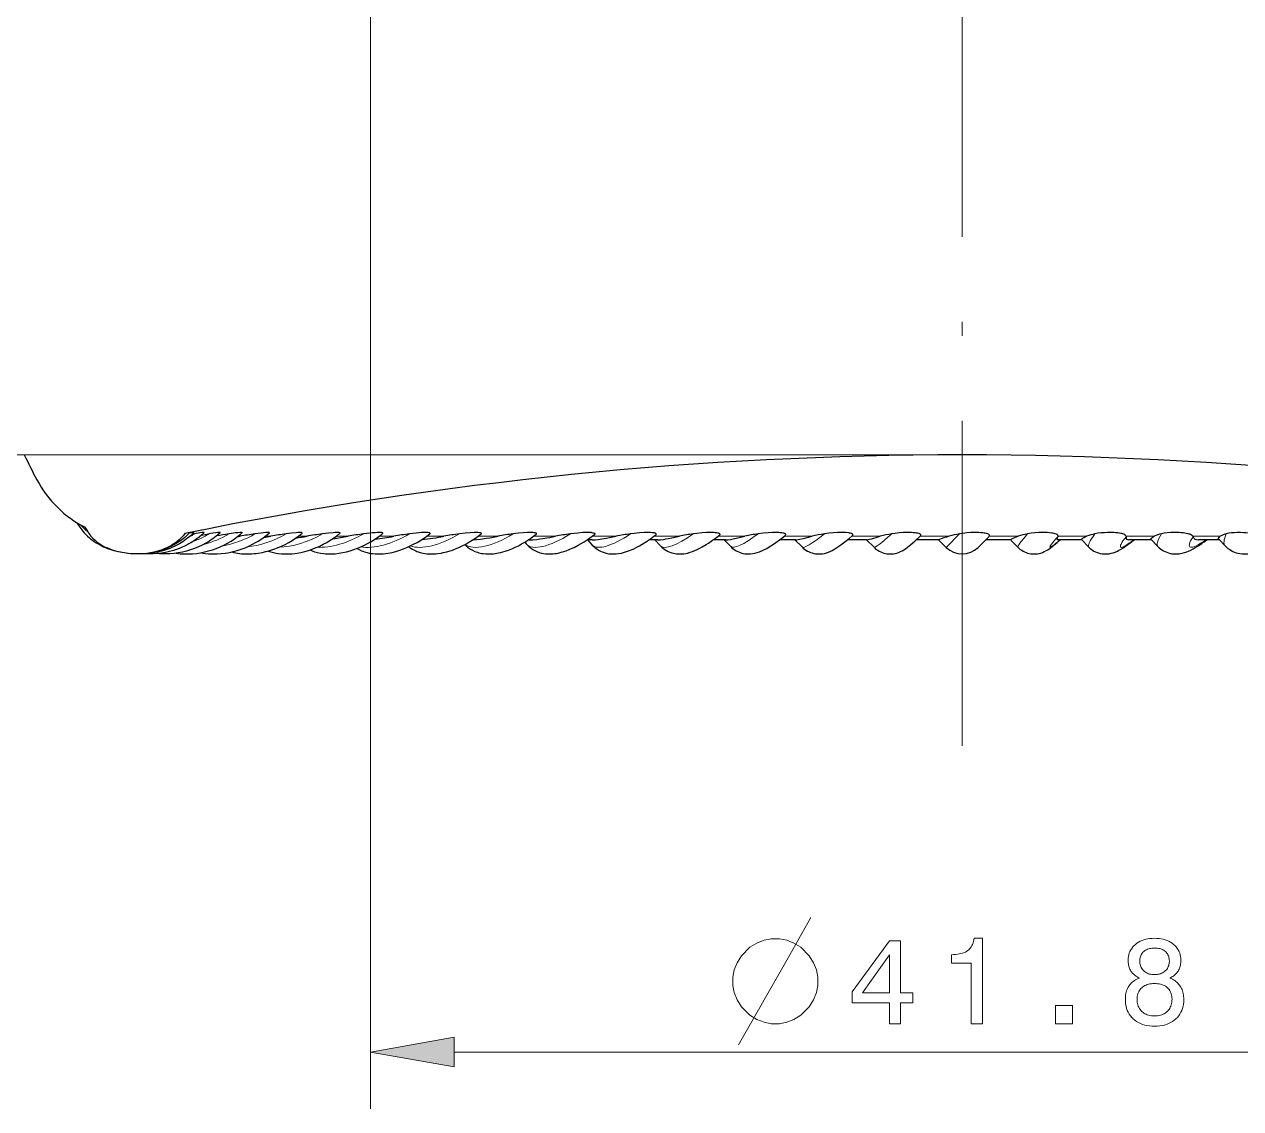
# Model space of a CAD drawing. Extents: x 0 to 297, y 0 to 550.
# Drawn here: x 110.04 to 153, y 111.53 to 149.83 of the extents above; entities that cross this region are included whole.
import ezdxf

# ---------------------------------------------------------------- set-up
doc = ezdxf.new("R2010")
doc.units = 0
doc.linetypes.add('DASHDOT', pattern=[18.5, 12, -3, 0.5, -3])

msp = doc.modelspace()

# ---------------------------------------------------------------- linework, layer by layer
at = {"color": 7, "linetype": 'DASHDOT', "lineweight": 13}
msp.add_line((143.167, 357.822), (143.167, 124.347), dxfattribs=at)
at = {"color": 7, "lineweight": 13}
for p, q in [((122.267, 154.622), (122.267, 111.528)), ((143.165, 134.622), (87.291, 134.622)), ((125.221, 113.528), (161.112, 113.528))]:
    msp.add_line(p, q, dxfattribs=at)
at = {"color": 7, "lineweight": 30, "ltscale": 0.004313}
msp.add_line((115.884, 131.879), (115.714, 131.846), dxfattribs=at)
at = {"color": 7, "lineweight": 30, "ltscale": 0.00193}
msp.add_line((115.973, 131.819), (116.049, 131.832), dxfattribs=at)
at = {"color": 7, "lineweight": 30, "ltscale": 0.006663}
msp.add_line((116.298, 131.788), (116.561, 131.832), dxfattribs=at)
at = {"color": 7, "lineweight": 30, "ltscale": 0.002498}
msp.add_line((117.564, 131.731), (117.663, 131.747), dxfattribs=at)
at = {"color": 7, "lineweight": 13, "ltscale": 0.001916}
msp.add_line((117.663, 131.747), (117.586, 131.747), dxfattribs=at)
at = {"color": 7, "lineweight": 30, "ltscale": 0.006405}
msp.add_line((118.499, 131.706), (118.752, 131.747), dxfattribs=at)
at = {"color": 7, "lineweight": 13, "ltscale": 0.00493}
msp.add_line((118.752, 131.747), (118.555, 131.747), dxfattribs=at)
at = {"color": 7, "lineweight": 13, "ltscale": 0.007809}
msp.add_line((120.027, 131.747), (119.715, 131.747), dxfattribs=at)
at = {"color": 7, "lineweight": 13, "ltscale": 0.010533}
msp.add_line((121.478, 131.747), (121.057, 131.747), dxfattribs=at)
at = {"color": 7, "lineweight": 13, "ltscale": 0.013084}
msp.add_line((123.095, 131.747), (122.571, 131.747), dxfattribs=at)
at = {"color": 7, "lineweight": 13, "ltscale": 0.015446}
msp.add_line((124.864, 131.747), (124.246, 131.747), dxfattribs=at)
at = {"color": 7, "lineweight": 13, "ltscale": 0.017595}
msp.add_line((126.772, 131.747), (126.068, 131.747), dxfattribs=at)
at = {"color": 7, "lineweight": 30, "ltscale": 0.00211}
msp.add_line((127.715, 131.541), (127.77, 131.477), dxfattribs=at)
at = {"color": 7, "lineweight": 30, "ltscale": 0.000855064}
msp.add_line((127.877, 131.622), (127.843, 131.622), dxfattribs=at)
at = {"color": 7, "lineweight": 13, "ltscale": 0.019531}
msp.add_line((128.805, 131.747), (128.024, 131.747), dxfattribs=at)
at = {"color": 7, "lineweight": 30, "ltscale": 0.004433}
msp.add_line((130.098, 131.622), (129.921, 131.622), dxfattribs=at)
at = {"color": 7, "lineweight": 30, "ltscale": 0.006192}
msp.add_line((129.937, 131.622), (130.103, 131.438), dxfattribs=at)
at = {"color": 7, "lineweight": 13, "ltscale": 0.02122}
msp.add_line((130.947, 131.747), (130.099, 131.747), dxfattribs=at)
at = {"color": 7, "lineweight": 30, "ltscale": 0.007889}
msp.add_line((132.419, 131.622), (132.104, 131.622), dxfattribs=at)
at = {"color": 7, "lineweight": 13, "ltscale": 0.022658}
msp.add_line((133.183, 131.747), (132.276, 131.747), dxfattribs=at)
at = {"color": 7, "lineweight": 30, "ltscale": 0.007346}
msp.add_line((132.315, 131.622), (132.517, 131.408), dxfattribs=at)
at = {"color": 7, "lineweight": 30, "ltscale": 0.011185}
msp.add_line((134.822, 131.622), (134.374, 131.622), dxfattribs=at)
at = {"color": 7, "lineweight": 13, "ltscale": 0.023824}
msp.add_line((135.494, 131.747), (134.541, 131.747), dxfattribs=at)
at = {"color": 7, "lineweight": 30, "ltscale": 0.008243}
msp.add_line((134.763, 131.622), (134.992, 131.385), dxfattribs=at)
at = {"color": 7, "lineweight": 30, "ltscale": 0.014285}
msp.add_line((137.288, 131.622), (136.716, 131.622), dxfattribs=at)
at = {"color": 7, "lineweight": 13, "ltscale": 0.024704}
msp.add_line((137.864, 131.747), (136.876, 131.747), dxfattribs=at)
at = {"color": 7, "lineweight": 30, "ltscale": 0.008882}
msp.add_line((137.261, 131.622), (137.51, 131.369), dxfattribs=at)
at = {"color": 7, "lineweight": 30, "ltscale": 0.017153}
msp.add_line((139.799, 131.622), (139.113, 131.622), dxfattribs=at)
at = {"color": 7, "lineweight": 13, "ltscale": 0.025363}
msp.add_line((140.274, 131.747), (139.259, 131.747), dxfattribs=at)
at = {"color": 7, "lineweight": 30, "ltscale": 0.009369}
msp.add_line((139.789, 131.625), (140.053, 131.359), dxfattribs=at)
at = {"color": 7, "lineweight": 30, "ltscale": 0.019744}
msp.add_line((142.335, 131.622), (141.545, 131.622), dxfattribs=at)
at = {"color": 7, "lineweight": 13, "ltscale": 0.025538}
msp.add_line((142.706, 131.747), (141.685, 131.747), dxfattribs=at)
at = {"color": 7, "lineweight": 30, "ltscale": 0.009394}
msp.add_line((142.335, 131.622), (142.601, 131.356), dxfattribs=at)
at = {"color": 7, "lineweight": 13, "ltscale": 0.016825}
msp.add_line((142.601, 131.356), (143.077, 131.832), dxfattribs=at)
at = {"color": 7, "lineweight": 30, "ltscale": 0.01321}
msp.add_line((143.732, 131.356), (144.106, 131.73), dxfattribs=at)
at = {"color": 7, "lineweight": 30, "ltscale": 0.022003}
msp.add_line((144.878, 131.622), (143.998, 131.622), dxfattribs=at)
at = {"color": 7, "lineweight": 30, "ltscale": 0.000584773}
msp.add_line((144.121, 131.747), (144.106, 131.73), dxfattribs=at)
at = {"color": 7, "lineweight": 13, "ltscale": 0.025518}
msp.add_line((145.142, 131.747), (144.121, 131.747), dxfattribs=at)
at = {"color": 7, "lineweight": 30, "ltscale": 0.009317}
msp.add_line((144.871, 131.623), (145.134, 131.359), dxfattribs=at)
at = {"color": 7, "lineweight": 30, "ltscale": 0.021259}
msp.add_line((147.385, 131.622), (146.534, 131.622), dxfattribs=at)
at = {"color": 7, "lineweight": 30, "ltscale": 0.000481071}
msp.add_line((146.55, 131.747), (146.543, 131.73), dxfattribs=at)
at = {"color": 7, "lineweight": 13, "ltscale": 0.025304}
msp.add_line((147.562, 131.747), (146.55, 131.747), dxfattribs=at)
at = {"color": 7, "lineweight": 30, "ltscale": 0.009105}
msp.add_line((147.378, 131.628), (147.634, 131.369), dxfattribs=at)
at = {"color": 7, "lineweight": 13, "ltscale": 0.024898}
msp.add_line((149.949, 131.747), (148.954, 131.747), dxfattribs=at)
at = {"color": 7, "lineweight": 30, "ltscale": 0.00044545}
msp.add_line((148.954, 131.747), (148.954, 131.73), dxfattribs=at)
at = {"color": 7, "lineweight": 30, "ltscale": 0.02017}
msp.add_line((149.852, 131.622), (149.045, 131.622), dxfattribs=at)
at = {"color": 7, "lineweight": 30, "ltscale": 0.008756}
msp.add_line((149.838, 131.636), (150.081, 131.385), dxfattribs=at)
at = {"color": 7, "lineweight": 13, "ltscale": 0.024302}
msp.add_line((152.285, 131.747), (151.313, 131.747), dxfattribs=at)
at = {"color": 7, "lineweight": 30, "ltscale": 0.000493612}
msp.add_line((151.313, 131.747), (151.321, 131.73), dxfattribs=at)
at = {"color": 7, "lineweight": 30, "ltscale": 0.018604}
msp.add_line((152.256, 131.622), (151.511, 131.622), dxfattribs=at)
at = {"color": 7, "lineweight": 30, "ltscale": 0.008268}
msp.add_line((152.23, 131.649), (152.456, 131.408), dxfattribs=at)
at = {"color": 7, "lineweight": 30}
for points in [[(111.901, 132.231), (111.948, 132.148), (112, 132.068), (112.068, 131.976), (112.112, 131.922), (112.158, 131.87), (112.207, 131.819), (112.274, 131.754), (112.344, 131.691), (112.395, 131.65), (112.448, 131.609), (112.512, 131.564), (112.579, 131.52), (112.647, 131.478), (112.716, 131.439), (112.837, 131.378), (112.961, 131.323), (113.004, 131.306)], [(112.268, 131.922), (112.296, 131.878), (112.326, 131.836), (112.357, 131.795), (112.39, 131.754), (112.461, 131.678), (112.538, 131.606), (112.62, 131.539), (112.706, 131.478), (112.789, 131.426), (112.876, 131.378), (112.965, 131.334)], [(115.714, 131.846), (115.684, 131.805), (115.652, 131.765), (115.583, 131.689), (115.508, 131.617), (115.428, 131.551), (115.344, 131.489), (115.256, 131.433), (115.168, 131.383), (115.077, 131.338), (114.984, 131.298), (114.888, 131.262), (114.824, 131.241), (114.759, 131.221), (114.627, 131.188), (114.496, 131.162), (114.363, 131.142), (114.229, 131.129), (114.095, 131.123), (113.961, 131.122), (113.829, 131.128), (113.697, 131.139), (113.567, 131.157), (113.437, 131.181), (113.309, 131.212), (113.192, 131.246), (113.077, 131.287), (112.965, 131.334)], [(115.884, 131.879), (115.828, 131.82), (115.762, 131.756), (115.708, 131.707), (115.651, 131.66), (115.593, 131.615), (115.533, 131.572), (115.432, 131.506), (115.327, 131.445), (115.218, 131.388), (115.152, 131.358), (115.085, 131.329), (115.017, 131.302), (114.948, 131.277), (114.879, 131.253), (114.809, 131.232), (114.667, 131.195), (114.523, 131.166), (114.378, 131.144), (114.231, 131.13), (114.084, 131.122), (113.937, 131.123), (113.789, 131.131), (113.643, 131.146), (113.498, 131.168), (113.354, 131.198), (113.212, 131.236), (113.142, 131.257), (113.073, 131.281), (113.004, 131.306)], [(116.032, 131.878), (115.944, 131.791), (115.879, 131.733), (115.822, 131.686), (115.763, 131.64), (115.702, 131.596), (115.638, 131.553), (115.525, 131.484), (115.43, 131.432), (115.315, 131.376), (115.247, 131.346), (115.177, 131.317), (115.107, 131.291), (115.036, 131.266), (114.965, 131.244), (114.892, 131.223), (114.746, 131.188), (114.598, 131.16), (114.449, 131.139), (114.299, 131.127), (114.148, 131.122), (114.073, 131.122)], [(116.392, 131.876), (116.307, 131.796), (116.218, 131.72), (116.134, 131.655), (116.047, 131.594), (115.981, 131.551), (115.919, 131.513), (115.855, 131.477), (115.791, 131.442), (115.725, 131.409), (115.591, 131.349), (115.454, 131.295), (115.314, 131.249), (115.172, 131.21), (115.028, 131.178), (114.883, 131.153), (114.736, 131.135), (114.589, 131.125), (114.442, 131.122), (114.295, 131.126)], [(116.959, 131.873), (116.874, 131.795), (116.819, 131.75), (116.764, 131.706), (116.705, 131.662), (116.644, 131.62), (116.582, 131.579), (116.52, 131.54), (116.456, 131.503), (116.325, 131.433), (116.19, 131.37), (116.053, 131.314), (115.912, 131.265), (115.769, 131.223), (115.624, 131.188), (115.478, 131.16), (115.33, 131.14), (115.182, 131.127), (115.034, 131.122), (114.96, 131.122), (114.886, 131.124), (114.812, 131.129), (114.739, 131.135)], [(115.402, 131.149), (115.473, 131.139), (115.544, 131.132), (115.616, 131.126), (115.688, 131.123), (115.832, 131.122), (115.976, 131.129), (116.12, 131.143), (116.263, 131.165), (116.406, 131.193), (116.547, 131.229), (116.686, 131.271), (116.823, 131.319), (116.958, 131.374), (117.09, 131.436), (117.218, 131.503), (117.343, 131.577), (117.463, 131.656), (117.575, 131.739), (117.679, 131.824), (117.729, 131.868)], [(116.032, 131.878), (116.033, 131.879), (116.033, 131.879), (116.033, 131.879), (116.032, 131.879), (116.032, 131.879), (116.031, 131.879), (116.027, 131.879), (116.014, 131.878), (115.979, 131.873), (115.859, 131.853)], [(116.392, 131.876), (116.392, 131.877), (116.393, 131.877), (116.393, 131.878), (116.392, 131.878), (116.392, 131.878), (116.391, 131.879), (116.387, 131.879), (116.374, 131.879), (116.328, 131.875), (116.24, 131.863), (116.049, 131.832)], [(116.279, 131.168), (116.351, 131.154), (116.436, 131.142), (116.55, 131.13), (116.635, 131.124), (116.707, 131.122), (116.779, 131.122), (116.851, 131.124), (116.995, 131.133), (117.139, 131.151), (117.227, 131.165), (117.335, 131.186), (117.421, 131.206), (117.563, 131.245), (117.702, 131.29), (117.838, 131.341), (117.973, 131.399), (118.104, 131.463), (118.232, 131.533), (118.299, 131.572), (118.365, 131.614), (118.475, 131.689), (118.588, 131.773), (118.696, 131.863)], [(116.959, 131.873), (116.96, 131.874), (116.96, 131.875), (116.96, 131.876), (116.959, 131.877), (116.958, 131.877), (116.954, 131.878), (116.934, 131.879), (116.882, 131.876), (116.806, 131.868), (116.705, 131.854), (116.561, 131.832)], [(117.729, 131.868), (117.731, 131.871), (117.732, 131.872), (117.731, 131.874), (117.73, 131.875), (117.727, 131.876), (117.709, 131.879), (117.663, 131.879), (117.595, 131.874), (117.506, 131.864), (117.275, 131.832)], [(117.366, 131.193), (117.436, 131.175), (117.507, 131.16), (117.572, 131.149), (117.639, 131.139), (117.717, 131.131), (117.792, 131.125), (117.863, 131.122), (117.934, 131.122), (118.006, 131.123), (118.078, 131.127), (118.155, 131.133), (118.231, 131.141), (118.308, 131.151), (118.445, 131.175), (118.575, 131.205), (118.712, 131.242), (118.85, 131.287), (118.986, 131.338), (119.12, 131.396), (119.251, 131.459), (119.379, 131.528), (119.504, 131.602), (119.625, 131.683), (119.741, 131.767), (119.853, 131.857)], [(118.696, 131.863), (118.7, 131.867), (118.7, 131.869), (118.699, 131.871), (118.697, 131.873), (118.689, 131.876), (118.662, 131.879), (118.621, 131.879), (118.567, 131.876), (118.492, 131.87), (118.405, 131.861), (118.187, 131.832)], [(118.653, 131.225), (118.743, 131.196), (118.843, 131.17), (118.931, 131.152), (119.018, 131.139), (119.121, 131.128), (119.195, 131.124), (119.264, 131.122), (119.333, 131.122), (119.403, 131.125), (119.494, 131.131), (119.599, 131.142), (119.676, 131.154), (119.812, 131.179), (119.948, 131.211), (120.082, 131.25), (120.214, 131.295), (120.345, 131.346), (120.474, 131.402), (120.601, 131.464), (120.725, 131.532), (120.847, 131.604), (120.965, 131.682), (121.079, 131.764), (121.19, 131.851)], [(119.853, 131.857), (119.857, 131.861), (119.858, 131.863), (119.858, 131.866), (119.857, 131.868), (119.856, 131.869), (119.847, 131.874), (119.832, 131.877), (119.801, 131.879), (119.76, 131.879), (119.705, 131.877), (119.64, 131.873), (119.483, 131.857), (119.288, 131.832)], [(120.132, 131.266), (120.213, 131.232), (120.295, 131.203), (120.347, 131.187), (120.4, 131.173), (120.506, 131.15), (120.616, 131.134), (120.683, 131.128), (120.75, 131.124), (120.818, 131.122), (120.886, 131.122), (120.954, 131.125), (121.02, 131.13), (121.154, 131.145), (121.287, 131.168), (121.419, 131.197), (121.549, 131.233), (121.679, 131.275), (121.807, 131.323), (121.933, 131.377), (122.058, 131.436), (122.181, 131.5), (122.301, 131.568), (122.419, 131.642), (122.533, 131.72), (122.643, 131.801), (122.697, 131.844)], [(121.19, 131.851), (121.194, 131.855), (121.196, 131.859), (121.197, 131.862), (121.195, 131.865), (121.194, 131.866), (121.189, 131.869), (121.182, 131.872), (121.163, 131.876), (121.129, 131.879), (121.085, 131.879), (121.023, 131.878), (120.951, 131.873), (120.78, 131.858), (120.572, 131.832)], [(121.792, 131.317), (121.868, 131.275), (121.947, 131.238), (122.003, 131.216), (122.061, 131.196), (122.155, 131.169), (122.218, 131.155), (122.28, 131.143), (122.343, 131.134), (122.435, 131.126), (122.507, 131.122), (122.575, 131.122), (122.643, 131.124), (122.716, 131.129), (122.806, 131.138), (122.898, 131.151), (123.037, 131.179), (123.166, 131.212), (123.299, 131.252), (123.432, 131.3), (123.553, 131.35), (123.671, 131.404), (123.792, 131.465), (123.913, 131.531), (124.031, 131.603), (124.147, 131.678), (124.257, 131.755), (124.363, 131.836)], [(122.697, 131.844), (122.703, 131.85), (122.706, 131.855), (122.706, 131.857), (122.703, 131.862), (122.699, 131.865), (122.688, 131.87), (122.665, 131.875), (122.634, 131.878), (122.577, 131.879), (122.509, 131.878), (122.431, 131.874), (122.345, 131.868), (122.144, 131.847), (122.027, 131.832)], [(123.619, 131.379), (123.688, 131.329), (123.743, 131.295), (123.802, 131.264), (123.865, 131.234), (123.911, 131.214), (123.958, 131.197), (124.059, 131.167), (124.127, 131.151), (124.19, 131.14), (124.254, 131.131), (124.319, 131.125), (124.387, 131.122), (124.454, 131.122), (124.523, 131.124), (124.578, 131.128), (124.65, 131.136), (124.767, 131.153), (124.841, 131.168), (124.966, 131.198), (125.084, 131.233), (125.163, 131.26), (125.267, 131.3), (125.392, 131.353), (125.512, 131.409), (125.63, 131.47), (125.746, 131.536), (125.861, 131.607), (125.974, 131.681), (126.075, 131.752), (126.175, 131.828)], [(124.363, 131.836), (124.372, 131.846), (124.373, 131.853), (124.372, 131.856), (124.368, 131.86), (124.361, 131.864), (124.34, 131.871), (124.308, 131.876), (124.269, 131.878), (124.226, 131.879), (124.154, 131.879), (124.075, 131.875), (123.981, 131.868), (123.876, 131.859), (123.643, 131.832)], [(126.175, 131.828), (126.186, 131.84), (126.187, 131.844), (126.187, 131.848), (126.186, 131.852), (126.183, 131.855), (126.169, 131.863), (126.158, 131.867), (126.129, 131.872), (126.077, 131.877), (126.015, 131.879), (125.942, 131.879), (125.787, 131.871), (125.61, 131.856), (125.408, 131.832)], [(125.599, 131.454), (125.662, 131.395), (125.698, 131.366), (125.735, 131.337), (125.797, 131.296), (125.877, 131.251), (125.958, 131.214), (126.046, 131.182), (126.095, 131.167), (126.145, 131.155), (126.197, 131.144), (126.25, 131.136), (126.341, 131.126), (126.411, 131.122), (126.474, 131.122), (126.542, 131.125), (126.612, 131.13), (126.733, 131.147), (126.791, 131.158), (126.859, 131.173), (126.939, 131.194), (127.023, 131.219), (127.146, 131.261), (127.262, 131.308), (127.377, 131.359), (127.491, 131.415), (127.604, 131.476), (127.716, 131.542), (127.861, 131.634), (127.935, 131.684), (128.027, 131.75), (128.12, 131.82)], [(125.89, 131.625), (126.02, 131.634), (126.158, 131.648), (126.353, 131.675), (126.489, 131.697), (126.772, 131.747)], [(128.12, 131.82), (128.128, 131.827), (128.132, 131.834), (128.134, 131.839), (128.133, 131.844), (128.127, 131.852), (128.116, 131.858), (128.101, 131.864), (128.084, 131.868), (128.044, 131.874), (127.998, 131.877), (127.946, 131.879), (127.882, 131.879), (127.813, 131.878), (127.662, 131.869), (127.494, 131.854), (127.308, 131.832)], [(127.77, 131.477), (127.827, 131.417), (127.877, 131.371), (127.938, 131.323), (128.002, 131.281), (128.071, 131.242), (128.143, 131.208), (128.222, 131.179), (128.303, 131.156), (128.375, 131.14), (128.447, 131.13), (128.487, 131.126), (128.545, 131.123), (128.602, 131.122), (128.659, 131.123), (128.716, 131.127), (128.776, 131.134), (128.836, 131.143), (128.896, 131.154), (129.005, 131.18), (129.092, 131.205), (129.178, 131.234), (129.286, 131.276), (129.394, 131.322), (129.464, 131.355), (129.605, 131.429), (129.71, 131.489), (129.814, 131.552), (129.918, 131.62), (130.021, 131.691), (130.102, 131.75), (130.182, 131.811)], [(127.877, 131.622), (127.937, 131.623), (128.001, 131.626), (128.141, 131.638), (128.245, 131.651), (128.355, 131.667), (128.499, 131.691), (128.599, 131.708), (128.805, 131.747)], [(130.073, 131.875), (130.006, 131.878), (129.933, 131.879), (129.855, 131.878), (129.773, 131.875), (129.592, 131.862), (129.465, 131.849), (129.329, 131.832)], [(130.073, 131.875), (130.114, 131.87), (130.149, 131.864), (130.171, 131.857), (130.181, 131.853), (130.192, 131.845), (130.197, 131.837), (130.198, 131.832), (130.196, 131.826), (130.191, 131.819), (130.182, 131.811)], [(130.098, 131.622), (130.199, 131.626), (130.315, 131.637), (130.443, 131.654), (130.601, 131.68), (130.712, 131.701), (130.947, 131.747)], [(130.103, 131.438), (130.152, 131.388), (130.205, 131.342), (130.261, 131.299), (130.321, 131.261), (130.347, 131.246), (130.398, 131.219), (130.451, 131.196), (130.523, 131.171), (130.596, 131.15), (130.644, 131.14), (130.692, 131.132), (130.758, 131.125), (130.852, 131.122), (130.945, 131.126), (131.027, 131.135), (131.129, 131.153), (131.21, 131.173), (131.316, 131.205), (131.42, 131.243), (131.541, 131.295), (131.67, 131.358), (131.769, 131.411), (131.867, 131.468), (132.015, 131.561), (132.161, 131.662), (132.278, 131.749), (132.346, 131.801)], [(132.346, 131.801), (132.357, 131.811), (132.362, 131.82), (132.363, 131.83), (132.36, 131.836), (132.351, 131.845), (132.337, 131.852), (132.32, 131.858), (132.301, 131.863), (132.262, 131.869), (132.217, 131.874), (132.159, 131.878), (132.097, 131.879), (132.015, 131.879), (131.929, 131.876), (131.765, 131.866), (131.584, 131.848), (131.455, 131.832)], [(132.419, 131.622), (132.461, 131.623), (132.509, 131.626), (132.616, 131.638), (132.697, 131.651), (132.784, 131.666), (132.909, 131.69), (133.183, 131.747)], [(132.517, 131.408), (132.563, 131.362), (132.613, 131.319), (132.666, 131.28), (132.722, 131.245), (132.781, 131.214), (132.843, 131.187), (132.908, 131.164), (132.975, 131.146), (133.02, 131.137), (133.07, 131.13), (133.119, 131.125), (133.2, 131.122), (133.279, 131.125), (133.333, 131.13), (133.401, 131.141), (133.467, 131.155), (133.564, 131.181), (133.646, 131.209), (133.725, 131.241), (133.806, 131.277), (133.898, 131.322), (133.989, 131.372), (134.125, 131.453), (134.205, 131.504), (134.352, 131.605), (134.489, 131.707), (134.595, 131.79)], [(134.595, 131.79), (134.608, 131.802), (134.614, 131.813), (134.615, 131.82), (134.613, 131.826), (134.609, 131.832), (134.605, 131.836), (134.596, 131.842), (134.579, 131.85), (134.558, 131.857), (134.536, 131.862), (134.492, 131.869), (134.444, 131.874), (134.379, 131.878), (134.312, 131.879), (134.228, 131.879), (134.141, 131.876), (133.974, 131.866), (133.791, 131.848), (133.67, 131.832)], [(134.822, 131.622), (134.855, 131.623), (134.892, 131.626), (134.983, 131.638), (135.13, 131.666), (135.242, 131.69), (135.494, 131.747)], [(134.992, 131.385), (135.036, 131.342), (135.084, 131.302), (135.134, 131.266), (135.187, 131.234), (135.243, 131.205), (135.301, 131.18), (135.35, 131.163), (135.423, 131.143), (135.488, 131.131), (135.553, 131.124), (135.624, 131.122), (135.693, 131.124), (135.776, 131.134), (135.847, 131.148), (135.929, 131.169), (136.005, 131.196), (136.036, 131.207), (136.111, 131.239), (136.183, 131.274), (136.268, 131.32), (136.353, 131.37), (136.468, 131.444), (136.589, 131.527), (136.714, 131.62), (136.84, 131.719), (136.913, 131.778)], [(136.913, 131.778), (136.927, 131.792), (136.934, 131.805), (136.934, 131.816), (136.929, 131.825), (136.924, 131.83), (136.912, 131.838), (136.89, 131.848), (136.874, 131.853), (136.84, 131.861), (136.793, 131.868), (136.742, 131.873), (136.687, 131.877), (136.631, 131.879), (136.55, 131.879), (136.466, 131.878), (136.315, 131.87), (136.141, 131.855), (135.957, 131.832)], [(137.288, 131.622), (137.325, 131.624), (137.373, 131.631), (137.433, 131.643), (137.553, 131.67), (137.647, 131.693), (137.864, 131.747)], [(137.51, 131.369), (137.553, 131.328), (137.599, 131.29), (137.648, 131.256), (137.699, 131.226), (137.735, 131.207), (137.807, 131.176), (137.864, 131.157), (137.922, 131.142), (137.982, 131.131), (138.043, 131.124), (138.106, 131.122), (138.168, 131.124), (138.235, 131.131), (138.299, 131.143), (138.373, 131.163), (138.442, 131.187), (138.522, 131.221), (138.578, 131.249), (138.674, 131.303), (138.777, 131.369), (138.88, 131.441), (139.021, 131.549), (139.17, 131.669), (139.283, 131.765)], [(139.283, 131.765), (139.294, 131.775), (139.301, 131.786), (139.305, 131.796), (139.305, 131.806), (139.3, 131.817), (139.295, 131.823), (139.28, 131.833), (139.254, 131.844), (139.224, 131.853), (139.193, 131.859), (139.149, 131.866), (139.057, 131.875), (138.989, 131.878), (138.918, 131.879), (138.769, 131.877), (138.617, 131.868), (138.461, 131.853), (138.299, 131.832)], [(139.799, 131.622), (139.819, 131.624), (139.85, 131.63), (139.891, 131.64), (139.972, 131.662), (140.194, 131.725), (140.274, 131.747)], [(140.053, 131.359), (140.095, 131.32), (140.14, 131.284), (140.187, 131.251), (140.237, 131.221), (140.288, 131.195), (140.342, 131.173), (140.397, 131.155), (140.453, 131.14), (140.51, 131.13), (140.568, 131.124), (140.626, 131.122), (140.685, 131.124), (140.744, 131.13), (140.802, 131.141), (140.855, 131.154), (140.92, 131.176), (140.986, 131.204), (141.044, 131.233), (141.106, 131.27), (141.163, 131.308), (141.239, 131.364), (141.348, 131.452), (141.494, 131.576), (141.686, 131.749)], [(141.685, 131.747), (141.701, 131.765), (141.707, 131.775), (141.711, 131.788), (141.71, 131.797), (141.707, 131.805), (141.699, 131.815), (141.688, 131.823), (141.673, 131.831), (141.642, 131.843), (141.59, 131.855), (141.549, 131.862), (141.508, 131.868), (141.441, 131.874), (141.372, 131.878), (141.301, 131.879), (141.23, 131.879), (141.088, 131.875), (140.943, 131.865), (140.795, 131.849), (140.679, 131.832)], [(144.121, 131.747), (144.128, 131.759), (144.132, 131.771), (144.132, 131.78), (144.13, 131.788), (144.123, 131.801), (144.11, 131.813), (144.093, 131.823), (144.075, 131.83), (144.039, 131.843), (143.982, 131.855), (143.938, 131.862), (143.895, 131.868), (143.825, 131.874), (143.754, 131.877), (143.682, 131.879), (143.611, 131.879), (143.47, 131.875), (143.329, 131.865), (143.187, 131.849), (143.077, 131.832)], [(144.871, 131.623), (144.871, 131.624), (144.871, 131.625), (144.872, 131.627), (144.876, 131.631), (144.892, 131.641), (144.921, 131.657), (144.964, 131.677), (145.09, 131.728), (145.142, 131.747)], [(146.55, 131.747), (146.552, 131.756), (146.552, 131.765), (146.55, 131.774), (146.545, 131.784), (146.53, 131.8), (146.519, 131.808), (146.493, 131.822), (146.452, 131.836), (146.411, 131.847), (146.37, 131.855), (146.33, 131.861), (146.249, 131.87), (146.171, 131.876), (146.101, 131.878), (146.032, 131.879), (145.952, 131.879), (145.871, 131.876), (145.737, 131.867), (145.605, 131.852), (145.476, 131.832)], [(147.378, 131.628), (147.376, 131.633), (147.377, 131.638), (147.384, 131.648), (147.396, 131.659), (147.415, 131.672), (147.442, 131.689), (147.476, 131.707), (147.562, 131.747)], [(148.954, 131.747), (148.949, 131.762), (148.938, 131.779), (148.925, 131.791), (148.907, 131.803), (148.873, 131.819), (148.838, 131.831), (148.803, 131.84), (148.769, 131.848), (148.718, 131.857), (148.668, 131.863), (148.594, 131.871), (148.522, 131.876), (148.408, 131.879), (148.296, 131.878), (148.189, 131.874), (148.074, 131.864), (147.964, 131.851), (147.857, 131.832)], [(149.838, 131.636), (149.834, 131.642), (149.833, 131.648), (149.834, 131.655), (149.837, 131.663), (149.852, 131.681), (149.867, 131.694), (149.886, 131.709), (149.915, 131.728), (149.949, 131.747)], [(151.313, 131.747), (151.305, 131.758), (151.295, 131.77), (151.27, 131.789), (151.236, 131.806), (151.209, 131.817), (151.182, 131.826), (151.148, 131.835), (151.082, 131.849), (151.03, 131.857), (150.98, 131.864), (150.902, 131.871), (150.829, 131.876), (150.753, 131.879), (150.679, 131.879), (150.538, 131.875), (150.406, 131.865), (150.301, 131.851), (150.203, 131.832)], [(152.23, 131.649), (152.223, 131.661), (152.222, 131.675), (152.228, 131.691), (152.236, 131.703), (152.246, 131.715), (152.264, 131.731), (152.285, 131.747)], [(153.61, 131.747), (153.591, 131.764), (153.562, 131.783), (153.519, 131.803), (153.473, 131.819), (153.443, 131.827), (153.388, 131.84), (153.344, 131.848), (153.265, 131.86), (153.191, 131.868), (153.119, 131.874), (152.994, 131.879), (152.879, 131.879), (152.773, 131.874), (152.675, 131.864), (152.581, 131.851), (152.495, 131.832)], [(145.134, 131.359), (145.176, 131.32), (145.221, 131.284), (145.269, 131.251), (145.318, 131.221), (145.37, 131.195), (145.423, 131.173), (145.478, 131.155), (145.534, 131.14), (145.591, 131.13), (145.649, 131.124), (145.707, 131.122), (145.766, 131.124), (145.825, 131.13), (145.883, 131.141), (145.944, 131.156), (146.001, 131.176), (146.068, 131.204), (146.125, 131.233), (146.192, 131.273), (146.276, 131.331), (146.363, 131.398), (146.407, 131.433)], [(147.634, 131.369), (147.677, 131.328), (147.723, 131.29), (147.771, 131.256), (147.822, 131.226), (147.875, 131.199), (147.93, 131.176), (147.987, 131.157), (148.046, 131.142), (148.106, 131.131), (148.166, 131.124), (148.229, 131.122), (148.292, 131.124), (148.363, 131.132), (148.432, 131.145), (148.501, 131.164), (148.566, 131.187), (148.652, 131.224), (148.706, 131.251), (148.756, 131.278), (148.838, 131.328), (148.94, 131.396)], [(150.081, 131.385), (150.126, 131.342), (150.173, 131.302), (150.224, 131.266), (150.277, 131.234), (150.332, 131.205), (150.39, 131.18), (150.451, 131.16), (150.512, 131.143), (150.577, 131.131), (150.643, 131.124), (150.713, 131.122), (150.782, 131.124), (150.829, 131.129), (150.876, 131.136), (150.936, 131.148), (151.022, 131.171), (151.103, 131.199), (151.165, 131.224), (151.242, 131.259), (151.32, 131.3), (151.401, 131.345), (151.442, 131.37)], [(152.456, 131.408), (152.503, 131.362), (152.553, 131.319), (152.615, 131.274), (152.662, 131.245), (152.721, 131.214), (152.783, 131.187), (152.848, 131.164), (152.915, 131.146), (152.976, 131.135), (153.059, 131.125), (153.139, 131.122), (153.219, 131.125), (153.284, 131.132), (153.346, 131.142), (153.407, 131.155), (153.46, 131.169), (153.513, 131.184), (153.59, 131.211), (153.665, 131.241), (153.754, 131.281), (153.846, 131.326), (153.891, 131.351)]]:
    msp.add_lwpolyline(points, dxfattribs=at)
at = {"color": 7, "lineweight": 13}
msp.add_lwpolyline([(135.268, 113.778), (136.968, 116.778), (137.818, 118.278)], dxfattribs=at)
for points in [[(136.718, 117.528), (136.418, 117.528), (136.168, 117.478), (135.918, 117.378), (135.668, 117.228), (135.368, 116.928), (135.218, 116.678), (135.118, 116.428), (135.068, 116.178), (135.068, 115.878), (135.118, 115.628), (135.218, 115.378), (135.368, 115.128), (135.668, 114.828), (135.918, 114.678), (136.168, 114.578), (136.418, 114.528), (136.718, 114.528), (136.968, 114.578), (137.218, 114.678), (137.468, 114.828), (137.768, 115.128), (137.918, 115.378), (138.018, 115.628), (138.068, 115.878), (138.068, 116.178), (138.018, 116.428), (137.918, 116.678), (137.768, 116.928), (137.468, 117.228), (137.218, 117.378), (136.968, 117.478)], [(140.605, 114.528), (140.605, 115.27), (139.287, 115.27), (139.287, 115.65), (140.6, 117.461), (140.992, 117.461), (140.992, 115.616), (141.42, 115.616), (141.42, 115.27), (140.992, 115.27), (140.992, 114.528)], [(143.489, 114.528), (143.489, 116.662), (142.789, 116.662), (142.789, 116.967), (142.864, 116.97), (142.935, 116.975), (143.002, 116.983), (143.066, 116.993), (143.125, 117.006), (143.18, 117.022), (143.232, 117.04), (143.279, 117.06), (143.323, 117.084), (143.362, 117.11), (143.398, 117.138), (143.431, 117.171), (143.461, 117.206), (143.488, 117.245), (143.512, 117.287), (143.533, 117.332), (143.551, 117.381), (143.567, 117.433), (143.579, 117.488), (143.588, 117.547), (143.881, 117.547), (143.881, 114.528)], [(149.425, 116.143), (149.387, 116.162), (149.35, 116.182), (149.315, 116.203), (149.283, 116.226), (149.252, 116.25), (149.223, 116.275), (149.196, 116.302), (149.172, 116.33), (149.149, 116.359), (149.128, 116.39), (149.109, 116.422), (149.092, 116.455), (149.078, 116.49), (149.065, 116.526), (149.054, 116.564), (149.045, 116.603), (149.038, 116.643), (149.033, 116.685), (149.03, 116.729), (149.029, 116.773), (149.032, 116.841), (149.039, 116.906), (149.052, 116.968), (149.07, 117.028), (149.094, 117.085), (149.122, 117.139), (149.156, 117.191), (149.194, 117.241), (149.238, 117.288), (149.287, 117.332), (149.34, 117.373), (149.397, 117.409), (149.456, 117.442), (149.519, 117.47), (149.585, 117.493), (149.654, 117.513), (149.726, 117.528), (149.801, 117.538), (149.879, 117.545), (149.961, 117.547), (150.043, 117.545), (150.121, 117.538), (150.197, 117.528), (150.269, 117.513), (150.338, 117.493), (150.404, 117.47), (150.466, 117.442), (150.526, 117.409), (150.582, 117.373), (150.634, 117.332), (150.683, 117.288), (150.727, 117.241), (150.765, 117.191), (150.798, 117.139), (150.827, 117.085), (150.85, 117.028), (150.868, 116.968), (150.88, 116.906), (150.888, 116.841), (150.891, 116.773), (150.89, 116.728), (150.887, 116.684), (150.882, 116.642), (150.875, 116.601), (150.866, 116.562), (150.856, 116.524), (150.843, 116.488), (150.829, 116.453), (150.812, 116.42), (150.794, 116.388), (150.773, 116.357), (150.751, 116.328), (150.726, 116.3), (150.699, 116.274), (150.671, 116.248), (150.64, 116.225), (150.607, 116.202), (150.572, 116.181), (150.535, 116.161), (150.496, 116.143), (150.544, 116.123), (150.59, 116.102), (150.633, 116.078), (150.674, 116.053), (150.713, 116.025), (150.749, 115.996), (150.782, 115.965), (150.813, 115.931), (150.842, 115.896), (150.868, 115.858), (150.892, 115.819), (150.914, 115.778), (150.932, 115.736), (150.949, 115.691), (150.963, 115.645), (150.974, 115.597), (150.983, 115.547), (150.989, 115.496), (150.993, 115.443), (150.994, 115.388), (150.991, 115.304), (150.983, 115.222), (150.969, 115.145), (150.949, 115.071), (150.924, 115), (150.893, 114.933), (150.857, 114.869), (150.815, 114.809), (150.768, 114.752), (150.715, 114.699), (150.657, 114.65), (150.595, 114.606), (150.529, 114.568), (150.46, 114.534), (150.386, 114.506), (150.309, 114.483), (150.228, 114.465), (150.143, 114.452), (150.054, 114.444), (149.961, 114.442), (149.868, 114.444), (149.779, 114.452), (149.694, 114.465), (149.613, 114.483), (149.536, 114.506), (149.462, 114.534), (149.393, 114.568), (149.327, 114.606), (149.266, 114.65), (149.208, 114.699), (149.155, 114.752), (149.108, 114.809), (149.066, 114.869), (149.03, 114.933), (149, 115), (148.974, 115.071), (148.955, 115.145), (148.941, 115.222), (148.933, 115.304), (148.93, 115.388), (148.931, 115.443), (148.935, 115.496), (148.941, 115.547), (148.95, 115.597), (148.961, 115.645), (148.975, 115.691), (148.991, 115.736), (149.01, 115.778), (149.032, 115.819), (149.055, 115.858), (149.082, 115.896), (149.11, 115.931), (149.141, 115.965), (149.175, 115.996), (149.211, 116.025), (149.249, 116.053), (149.289, 116.078), (149.332, 116.102), (149.378, 116.123)], [(139.65, 115.616), (140.605, 115.616), (140.605, 116.959)], [(149.44, 116.74), (149.442, 116.697), (149.446, 116.657), (149.453, 116.618), (149.463, 116.581), (149.476, 116.546), (149.491, 116.512), (149.51, 116.48), (149.531, 116.45), (149.555, 116.421), (149.582, 116.394), (149.612, 116.369), (149.643, 116.347), (149.676, 116.327), (149.711, 116.31), (149.748, 116.296), (149.787, 116.284), (149.828, 116.275), (149.87, 116.268), (149.915, 116.264), (149.961, 116.263), (150.008, 116.264), (150.052, 116.268), (150.095, 116.275), (150.136, 116.284), (150.175, 116.296), (150.212, 116.31), (150.247, 116.327), (150.281, 116.347), (150.312, 116.369), (150.341, 116.394), (150.368, 116.421), (150.393, 116.45), (150.414, 116.48), (150.432, 116.512), (150.448, 116.546), (150.461, 116.581), (150.471, 116.618), (150.478, 116.657), (150.482, 116.697), (150.484, 116.74), (150.482, 116.782), (150.478, 116.822), (150.471, 116.86), (150.461, 116.897), (150.449, 116.932), (150.434, 116.965), (150.416, 116.996), (150.395, 117.025), (150.371, 117.052), (150.345, 117.078), (150.316, 117.101), (150.285, 117.122), (150.252, 117.141), (150.216, 117.157), (150.179, 117.171), (150.14, 117.182), (150.098, 117.19), (150.054, 117.196), (150.009, 117.2), (149.961, 117.201), (149.913, 117.2), (149.868, 117.196), (149.825, 117.19), (149.783, 117.182), (149.744, 117.171), (149.707, 117.157), (149.672, 117.141), (149.639, 117.122), (149.608, 117.101), (149.579, 117.078), (149.553, 117.052), (149.529, 117.025), (149.508, 116.996), (149.49, 116.965), (149.475, 116.932), (149.462, 116.897), (149.453, 116.86), (149.446, 116.822), (149.442, 116.782)], [(149.345, 115.397), (149.347, 115.343), (149.352, 115.292), (149.36, 115.243), (149.372, 115.196), (149.387, 115.151), (149.405, 115.109), (149.426, 115.069), (149.451, 115.032), (149.479, 114.996), (149.511, 114.963), (149.545, 114.933), (149.582, 114.906), (149.621, 114.882), (149.662, 114.862), (149.706, 114.844), (149.752, 114.83), (149.801, 114.819), (149.852, 114.811), (149.905, 114.806), (149.961, 114.804), (150.017, 114.806), (150.071, 114.811), (150.122, 114.819), (150.171, 114.83), (150.217, 114.844), (150.261, 114.862), (150.303, 114.882), (150.342, 114.906), (150.379, 114.933), (150.413, 114.963), (150.445, 114.996), (150.473, 115.032), (150.497, 115.069), (150.519, 115.109), (150.537, 115.151), (150.552, 115.196), (150.564, 115.243), (150.572, 115.292), (150.577, 115.343), (150.579, 115.397), (150.577, 115.447), (150.572, 115.494), (150.564, 115.54), (150.552, 115.584), (150.537, 115.625), (150.519, 115.664), (150.498, 115.702), (150.473, 115.737), (150.445, 115.77), (150.414, 115.8), (150.38, 115.829), (150.343, 115.854), (150.304, 115.876), (150.263, 115.896), (150.219, 115.912), (150.172, 115.925), (150.123, 115.936), (150.071, 115.943), (150.017, 115.948), (149.961, 115.949), (149.905, 115.948), (149.851, 115.943), (149.8, 115.936), (149.751, 115.925), (149.705, 115.912), (149.661, 115.896), (149.619, 115.876), (149.58, 115.854), (149.544, 115.829), (149.51, 115.8), (149.478, 115.77), (149.451, 115.737), (149.426, 115.702), (149.404, 115.664), (149.386, 115.625), (149.372, 115.584), (149.36, 115.54), (149.352, 115.494), (149.347, 115.447)], [(146.465, 114.528), (146.465, 115.171), (147.062, 115.171), (147.062, 114.528)], [(125.221, 114.049), (122.267, 113.528), (125.221, 113.007)]]:
    msp.add_lwpolyline(points, close=True, dxfattribs=at)
at = {"color": 7, "lineweight": 30}
for centre, radius, start, end in [((129.016, 143.622), 21.001, 205.377, 208.0724), ((143.165, -2.496), 137.117, 89.99916, 101.54833), ((143.169, -2.496), 137.117, 78.45168, 90.00084), ((114.015, 135.622), 4, 208.0728, 242.7879), ((115.089, 133.644), 3.305, 208.5457, 211.4019), ((120.161, 112.92), 19.131, 98.6767, 100.0287), ((120.713, 114.489), 17.526, 98.2872, 100.0224), ((121.525, 115.881), 16.107, 97.9802, 99.9118), ((118.05, 142.964), 11.389, 277.9596, 279.9953), ((122.574, 117.113), 14.855, 97.7477, 99.8736), ((119.589, 142.293), 10.714, 277.2461, 280.1562), ((123.831, 118.276), 13.675, 97.5803, 99.9067), ((121.331, 141.3), 9.714, 276.4894, 280.4611), ((125.271, 119.418), 12.52, 97.4716, 100.0125), ((123.264, 140.007), 8.412, 275.5803, 280.9629), ((126.876, 120.559), 11.368, 97.4176, 100.1949), ((128.626, 121.704), 10.214, 97.4161, 100.461), ((130.506, 122.847), 9.061, 97.4668, 100.8211), ((132.498, 123.979), 7.922, 97.5709, 101.2906), ((134.586, 125.085), 6.809, 97.7314, 101.8909), ((136.751, 126.148), 5.739, 97.9529, 102.6523), ((138.977, 127.152), 4.728, 98.2422, 103.6182), ((141.246, 128.08), 3.794, 98.6078, 104.8517), ((145.399, 123.224), 8.939, 107.5363, 110.047), ((143.541, 128.918), 2.95, 99.0601, 106.4473), ((145.844, 129.653), 2.209, 99.6104, 108.5515), ((141.836, 136.978), 7.187, 309.5036, 311.8048), ((148.139, 130.277), 1.579, 100.2672, 111.4017), ((146.054, 135.486), 5.006, 305.2155, 309.4759), ((150.407, 130.785), 1.066, 101.0266, 115.4034), ((149.152, 135.059), 4.342, 301.8332, 307.6724), ((152.632, 131.176), 0.669, 101.8478, 121.2941), ((143.167, 131.922), 0.8, 225, 315)]:
    msp.add_arc(centre, radius, start, end, dxfattribs=at)
at = {"color": 7, "lineweight": 13}
for centre, major_axis, ratio, start_param, end_param in [((114.017, 132.989), (-2.31, 0), 0.707107, 0.544257, 0.712437), ((114.645, 132.989), (-2.276, -0.395), 0.696364, 2.017917, 2.109614), ((115.286, 132.989), (-2.236, -0.579), 0.683013, 1.713338, 1.991776), ((116.14, 132.989), (-2.186, -0.748), 0.664463, 1.4534, 1.87863), ((117.199, 132.989), (-2.128, -0.899), 0.640856, 1.224305, 1.770998), ((118.456, 132.989), (-2.066, -1.033), 0.612372, 1.017308, 1.669275), ((119.901, 132.989), (-2.004, -1.149), 0.579228, 0.825853, 1.573498), ((121.523, 132.989), (-1.943, -1.249), 0.541675, 0.644443, 1.483436), ((123.309, 132.989), (-1.886, -1.334), 0.5, 0.467885, 1.398677), ((125.247, 132.989), (-1.834, -1.405), 0.454519, 0.290509, 1.3187), ((127.321, 132.989), (-1.787, -1.464), 0.40558, 0.104888, 1.242935), ((129.516, 132.989), (-1.746, -1.512), 0.353553, 6.283185, 7.453979), ((131.815, 132.989), (-1.712, -1.551), 0.298836, 0.000001, 1.101701), ((134.2, 132.989), (-1.683, -1.582), 0.241845, 0, 1.035097), ((136.653, 132.989), (-1.661, -1.605), 0.183013, 0, 0.970447), ((139.156, 132.989), (-1.646, -1.621), 0.122788, 6.283185, 7.190425), ((141.69, 132.989), (-1.637, -1.63), 0.061628, 6.283185, 7.128168), ((146.771, 132.989), (-1.637, -1.63), 0.061628, 5.561773, 6.283185), ((147.334, 132.424), (-1.07, -1.066), 0.061628, 5.481854, 7.065939), ((149.28, 132.989), (-1.646, -1.621), 0.122788, 5.62403, 6.283185), ((149.837, 132.424), (-1.076, -1.06), 0.122788, 5.54411, 7.128195), ((151.742, 132.989), (-1.661, -1.605), 0.183013, 5.687237, 6.283185), ((152.289, 132.424), (-1.086, -1.049), 0.183013, 5.607318, 7.191401), ((154.14, 132.989), (-1.683, -1.582), 0.241845, 5.751887, 6.283186)]:
    msp.add_ellipse(centre, major_axis=major_axis, ratio=ratio, start_param=start_param, end_param=end_param, dxfattribs=at)
at = {"color": 7, "lineweight": 30}
for centre, major_axis, ratio, start_param, end_param in [((153.351, 138.479), (-6.833, -6.851), 0.040961, 6.146344, 6.324014), ((155.769, 138.479), (-6.792, -6.834), 0.082312, 6.187135, 6.364804), ((158.091, 138.479), (-6.733, -6.806), 0.124268, 6.227841, 6.40551)]:
    msp.add_ellipse(centre, major_axis=major_axis, ratio=ratio, start_param=start_param, end_param=end_param, dxfattribs=at)
at = {"color": 7, "lineweight": 13}
msp.add_solid([(125.221, 114.049), (122.267, 113.528), (125.221, 114.049), (125.221, 113.007)], dxfattribs=at)

doc.saveas('drawing.dxf')
